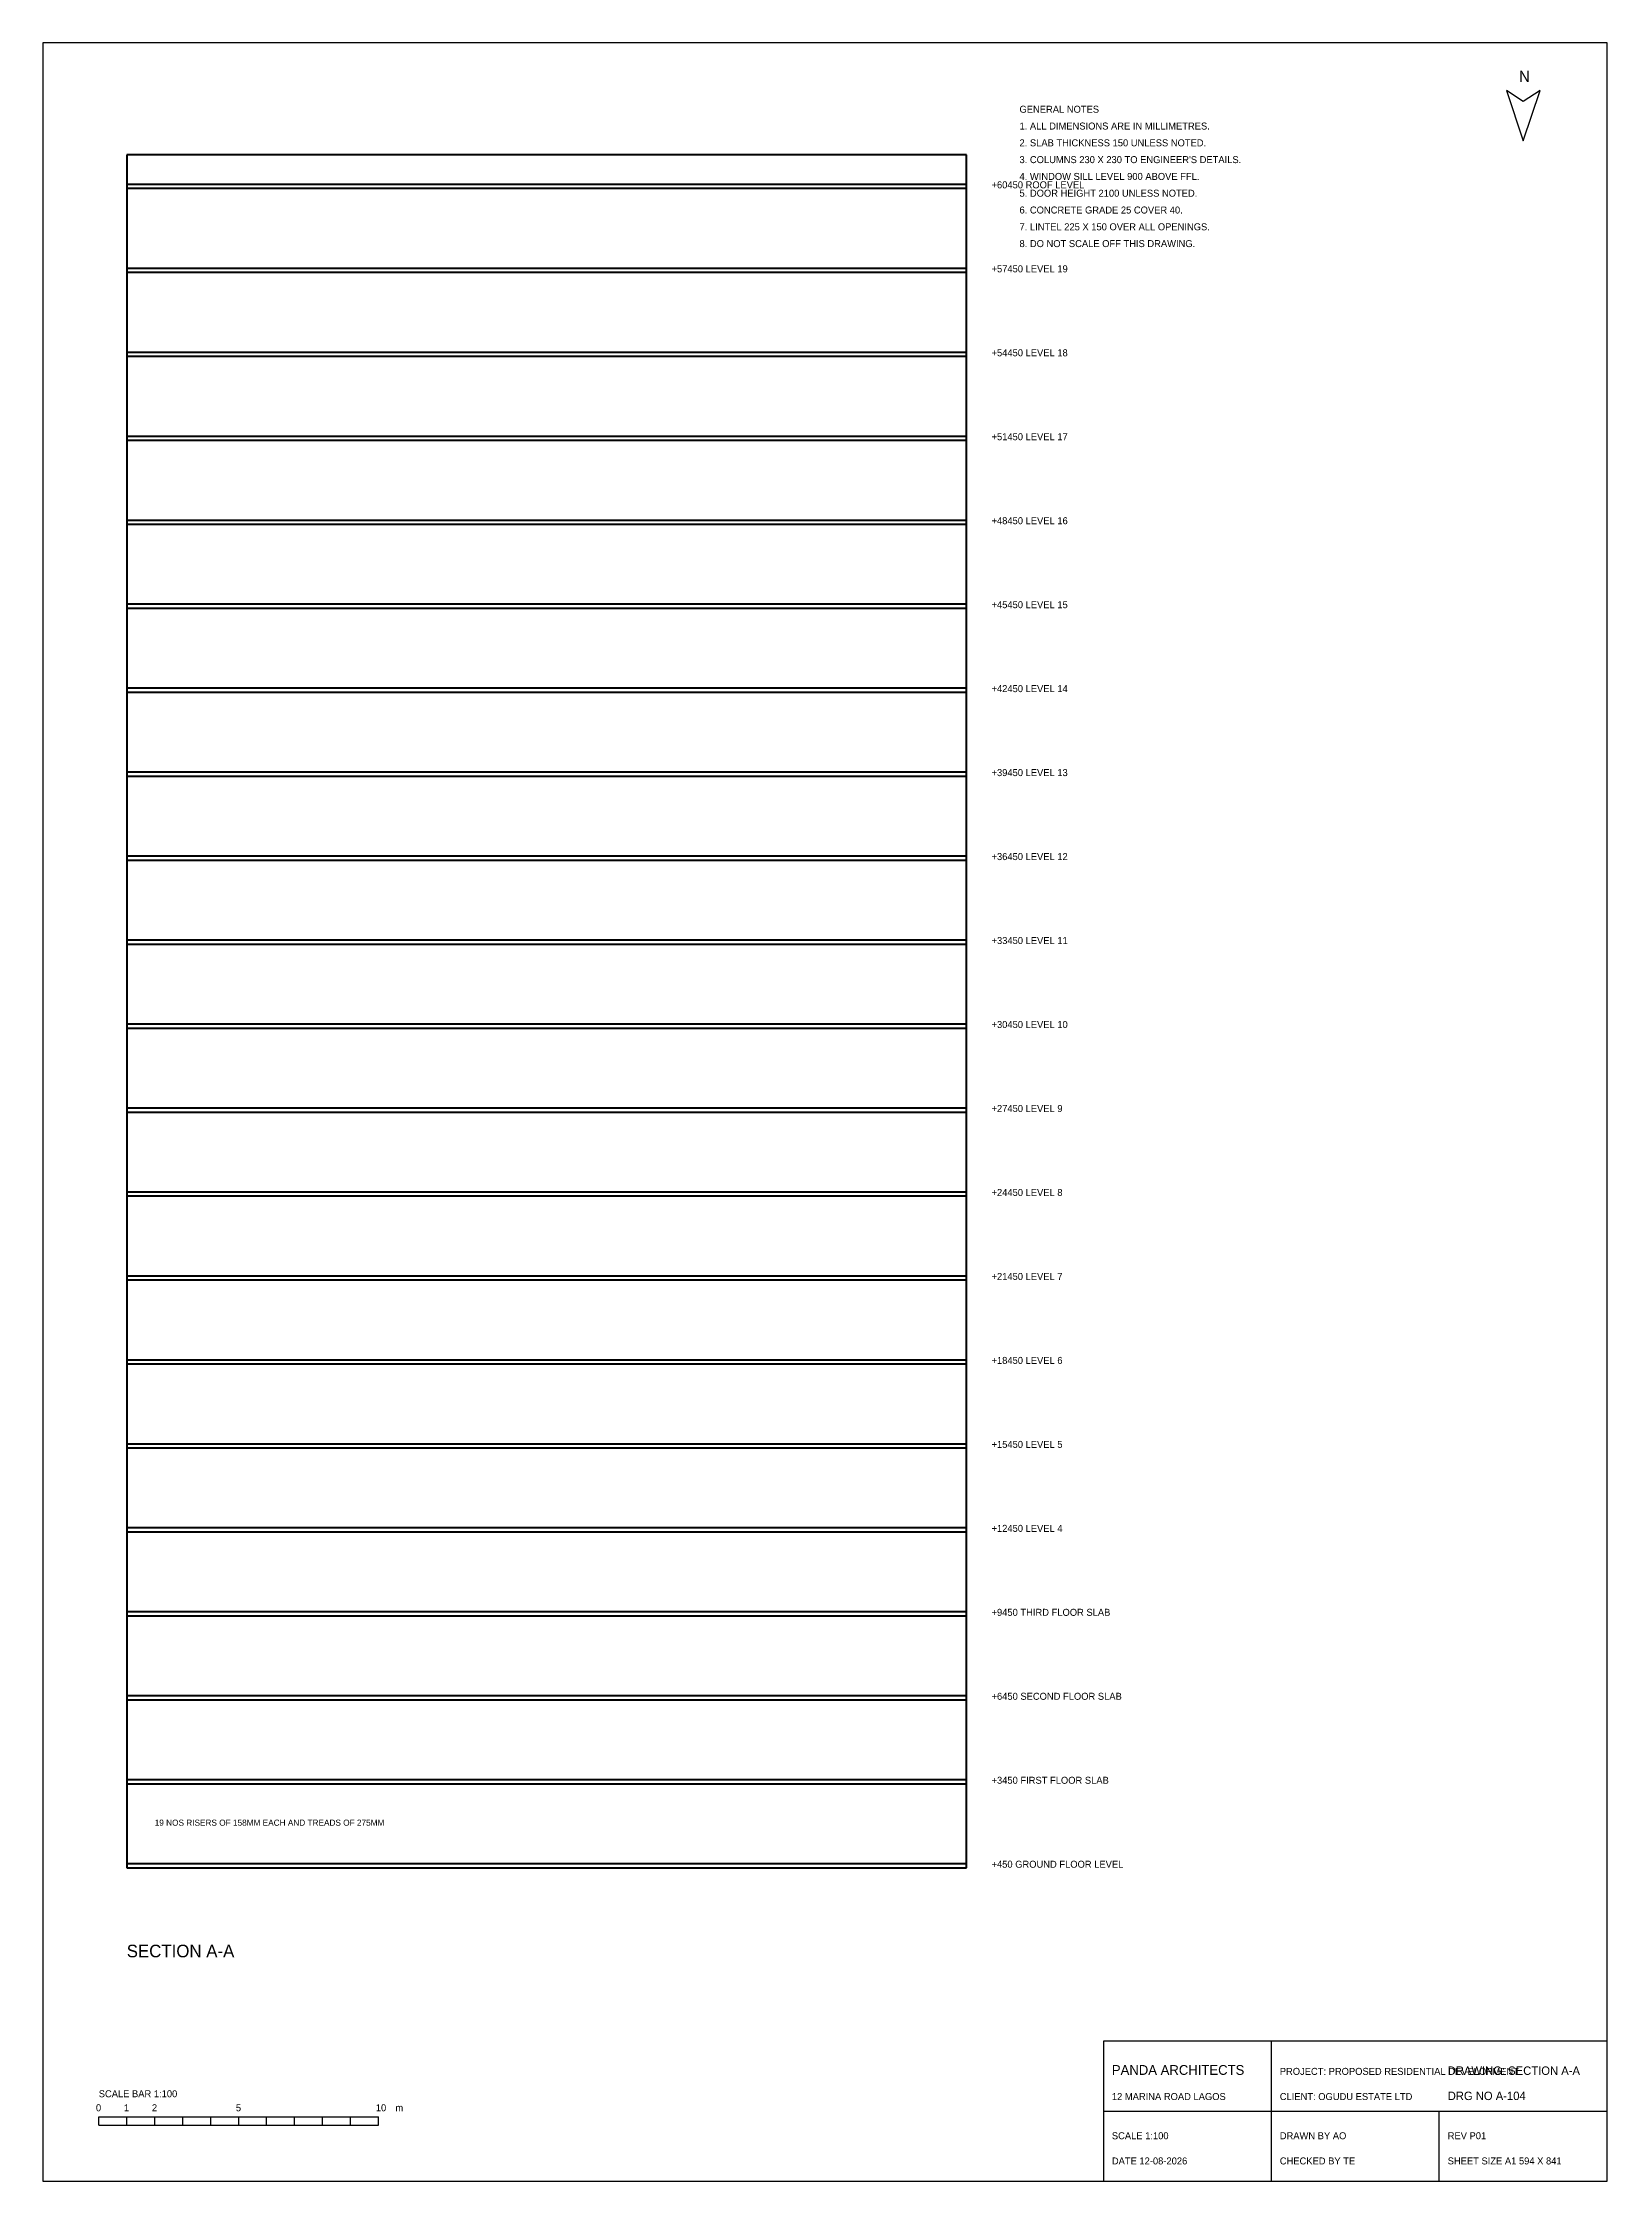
# Model space of a CAD drawing. Header units: millimetres. Extents: x 0 to 248600, y -11200 to 65200.
# Drawn here: x 192700 to 248600, y -11200 to 65200 of the extents above; entities that cross this region are included whole.
import ezdxf

# ---------------------------------------------------------------- set-up
doc = ezdxf.new("R2010")
doc.units = ezdxf.units.MM
doc.layers.get('0').update_dxf_attribs({"color": 1, "linetype": 'CONTINUOUS'})
doc.layers.add('TEXT', color=6, linetype='CONTINUOUS')
doc.layers.add('WALL', color=4, linetype='CONTINUOUS')

# ---------------------------------------------------------------- blocks, each defined once
blk = doc.blocks.new('TITLEBLOCK-A1')
for p, q in [((6000, 0), (6000, 5000)), ((0, 2500), (18000, 2500)), ((12000, 0), (12000, 2500))]:
    blk.add_line(p, q)
blk.add_lwpolyline([(0, 0), (18000, 0), (18000, 5000), (0, 5000)], close=True)
for s, height, p in [('PANDA ARCHITECTS', 350, (300, 3800)), ('PROJECT: PROPOSED RESIDENTIAL DEVELOPMENT', 250, (6300, 3800)), ('12 MARINA ROAD LAGOS', 250, (300, 2900)), ('CLIENT: OGUDU ESTATE LTD', 250, (6300, 2900)), ('SCALE 1:100', 250, (300, 1500)), ('DRAWN BY AO', 250, (6300, 1500)), ('REV P01', 250, (12300, 1500)), ('DATE 12-08-2026', 250, (300, 600)), ('CHECKED BY TE', 250, (6300, 600)), ('SHEET SIZE A1 594 X 841', 250, (12300, 600))]:
    blk.add_text(s, height=height).set_placement(p)

msp = doc.modelspace()

# ---------------------------------------------------------------- linework, layer by layer
for p, q in [((248600, 65200), (192700, 65200)), ((192700, 65200), (192700, -11200)), ((248600, -11200), (248600, 65200)), ((194700, -8900), (204700, -8900)), ((194700, -9200), (194700, -8900)), ((195700, -9200), (195700, -8900)), ((196700, -9200), (196700, -8900)), ((197700, -9200), (197700, -8900)), ((198700, -9200), (198700, -8900)), ((199700, -9200), (199700, -8900)), ((200700, -9200), (200700, -8900)), ((201700, -9200), (201700, -8900)), ((202700, -9200), (202700, -8900)), ((203700, -9200), (203700, -8900)), ((204700, -9200), (204700, -8900)), ((194700, -9200), (204700, -9200)), ((192700, -11200), (248600, -11200))]:
    msp.add_line(p, q)
msp.add_lwpolyline([(245600, 61700), (246200, 63500), (245600, 63100), (245000, 63500)], close=True)
at = {"layer": 'WALL', "lineweight": 50}
for p, q in [((225700, 61200), (195700, 61200)), ((195700, 61200), (195700, 0)), ((225700, 0), (225700, 61200)), ((195700, 60150), (225700, 60150)), ((195700, 60000), (225700, 60000)), ((195700, 57150), (225700, 57150)), ((195700, 57000), (225700, 57000)), ((195700, 54150), (225700, 54150)), ((195700, 54000), (225700, 54000)), ((195700, 51150), (225700, 51150)), ((195700, 51000), (225700, 51000)), ((195700, 48150), (225700, 48150)), ((195700, 48000), (225700, 48000)), ((195700, 45150), (225700, 45150)), ((195700, 45000), (225700, 45000)), ((195700, 42150), (225700, 42150)), ((195700, 42000), (225700, 42000)), ((195700, 39150), (225700, 39150)), ((195700, 39000), (225700, 39000)), ((195700, 36150), (225700, 36150)), ((195700, 36000), (225700, 36000)), ((195700, 33150), (225700, 33150)), ((195700, 33000), (225700, 33000)), ((195700, 30150), (225700, 30150)), ((195700, 30000), (225700, 30000)), ((195700, 27150), (225700, 27150)), ((195700, 27000), (225700, 27000)), ((195700, 24150), (225700, 24150)), ((195700, 24000), (225700, 24000)), ((195700, 21150), (225700, 21150)), ((195700, 21000), (225700, 21000)), ((195700, 18150), (225700, 18150)), ((195700, 18000), (225700, 18000)), ((195700, 15150), (225700, 15150)), ((195700, 15000), (225700, 15000)), ((195700, 12150), (225700, 12150)), ((195700, 12000), (225700, 12000)), ((195700, 9150), (225700, 9150)), ((195700, 9000), (225700, 9000)), ((195700, 6150), (225700, 6150)), ((195700, 6000), (225700, 6000)), ((195700, 3150), (225700, 3150)), ((195700, 3000), (225700, 3000)), ((195700, 150), (225700, 150)), ((195700, 0), (225700, 0)), ((195700, 0), (225700, 0))]:
    msp.add_line(p, q, dxfattribs=at)

# ---------------------------------------------------------------- block references
msp.add_blockref('TITLEBLOCK-A1', (230600, -11200))

# ---------------------------------------------------------------- texts
for s, height, p in [('N', 400, (245450, 63800)), ('GENERAL NOTES', 250, (227600, 62700)), ('1. ALL DIMENSIONS ARE IN MILLIMETRES.', 250, (227600, 62100)), ("3. COLUMNS 230 X 230 TO ENGINEER'S DETAILS.", 250, (227600, 60900)), ('2. SLAB THICKNESS 150 UNLESS NOTED.', 250, (227600, 61500)), ('4. WINDOW SILL LEVEL 900 ABOVE FFL.', 250, (227600, 60300)), ('5. DOOR HEIGHT 2100 UNLESS NOTED.', 250, (227600, 59700)), ('6. CONCRETE GRADE 25 COVER 40.', 250, (227600, 59100)), ('8. DO NOT SCALE OFF THIS DRAWING.', 250, (227600, 57900)), ('7. LINTEL 225 X 150 OVER ALL OPENINGS.', 250, (227600, 58500)), ('DRAWING: SECTION A-A', 300, (242900, -7400)), ('SCALE BAR 1:100', 250, (194700, -8200)), ('DRG NO A-104', 300, (242900, -8300)), ('0', 250, (194600, -8700)), ('1', 250, (195600, -8700)), ('2', 250, (196600, -8700)), ('5', 250, (199600, -8700)), ('10', 250, (204600, -8700)), ('m', 250, (205300, -8700))]:
    msp.add_text(s, height=height).set_placement(p)
at = {"layer": 'TEXT'}
for s, height, p in [('+60450 ROOF LEVEL', 250, (226600, 60000)), ('+57450 LEVEL 19', 250, (226600, 57000)), ('+54450 LEVEL 18', 250, (226600, 54000)), ('+51450 LEVEL 17', 250, (226600, 51000)), ('+48450 LEVEL 16', 250, (226600, 48000)), ('+45450 LEVEL 15', 250, (226600, 45000)), ('+42450 LEVEL 14', 250, (226600, 42000)), ('+39450 LEVEL 13', 250, (226600, 39000)), ('+36450 LEVEL 12', 250, (226600, 36000)), ('+33450 LEVEL 11', 250, (226600, 33000)), ('+30450 LEVEL 10', 250, (226600, 30000)), ('+27450 LEVEL 9', 250, (226600, 27000)), ('+24450 LEVEL 8', 250, (226600, 24000)), ('+21450 LEVEL 7', 250, (226600, 21000)), ('+18450 LEVEL 6', 250, (226600, 18000)), ('+15450 LEVEL 5', 250, (226600, 15000)), ('+12450 LEVEL 4', 250, (226600, 12000)), ('+9450 THIRD FLOOR SLAB', 250, (226600, 9000)), ('+6450 SECOND FLOOR SLAB', 250, (226600, 6000)), ('+3450 FIRST FLOOR SLAB', 250, (226600, 3000)), ('19 NOS RISERS OF 158MM EACH AND TREADS OF 275MM', 220, (196700, 1500)), ('+450 GROUND FLOOR LEVEL', 250, (226600, 0)), ('SECTION A-A', 450, (195700, -3200))]:
    msp.add_text(s, height=height, dxfattribs=at).set_placement(p)

doc.saveas('drawing.dxf')
